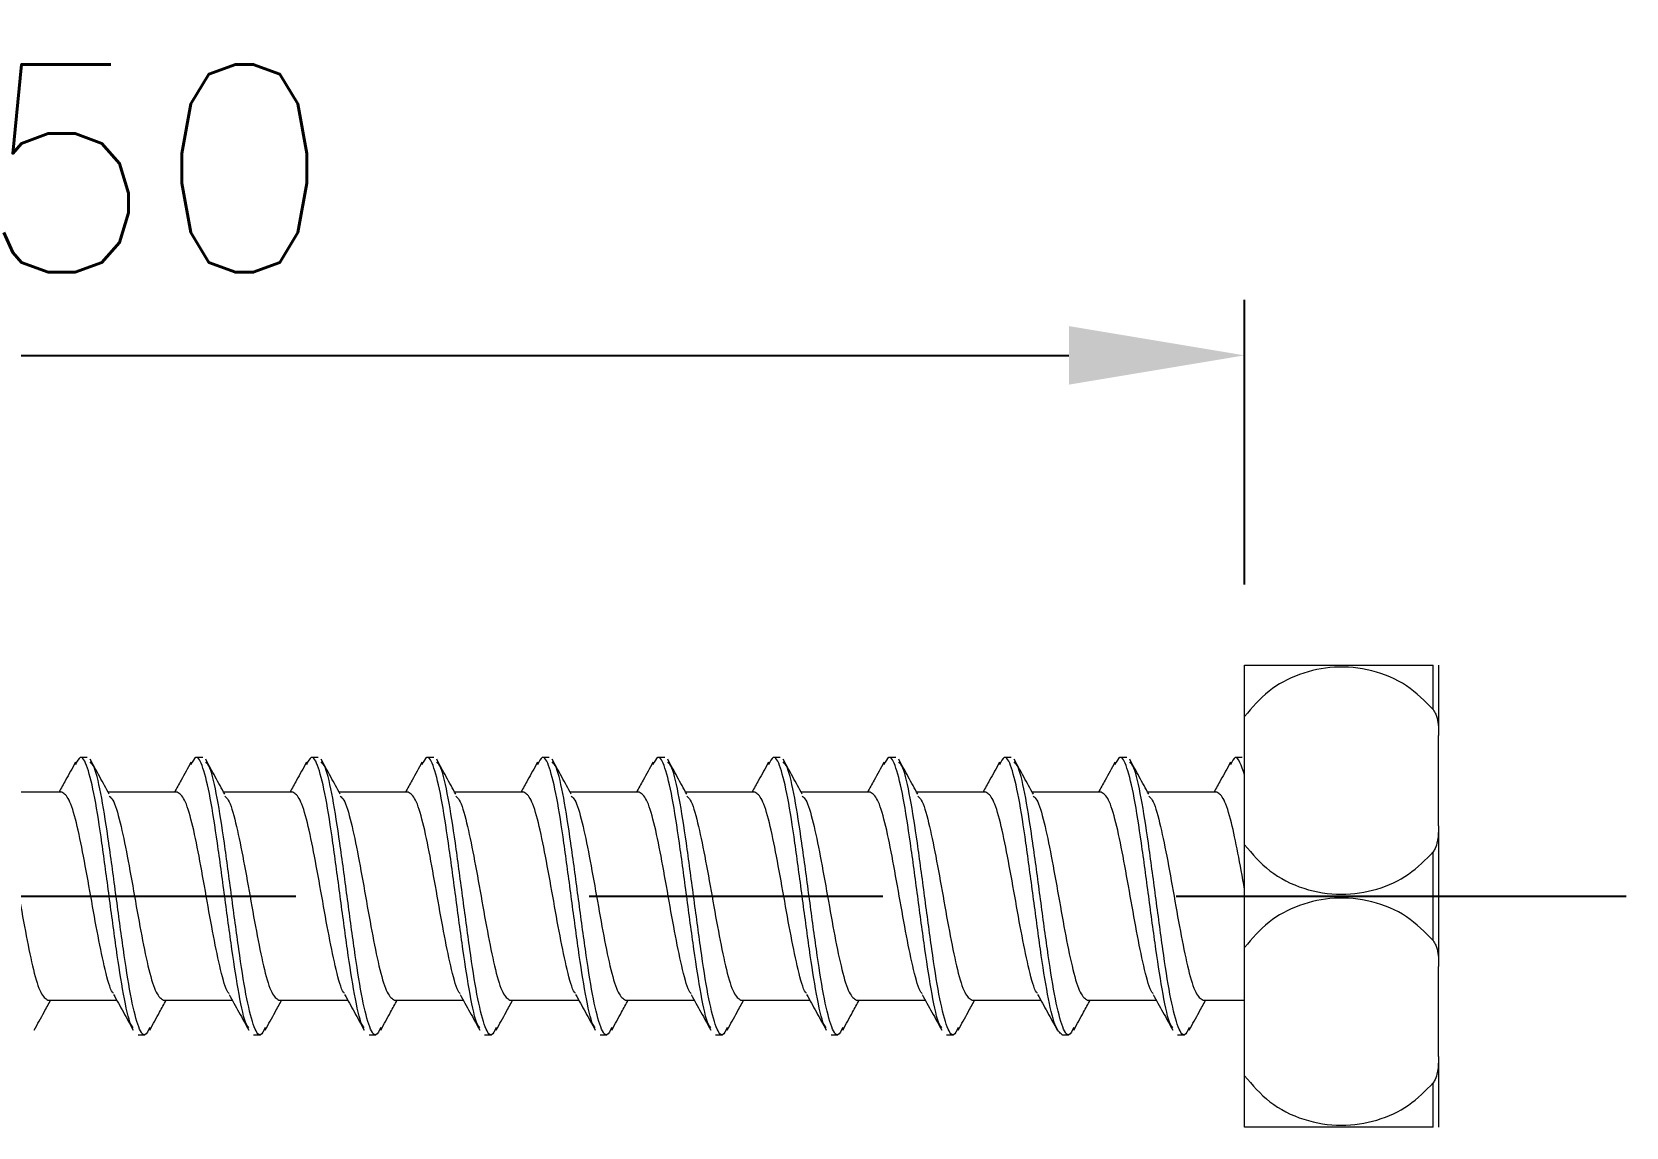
# Model space of a CAD drawing. Header units: millimetres. Extents: x 480 to 1074, y -563 to -143.
# Drawn here: x 937.12 to 971.62, y -354.68 to -330.97 of the extents above; entities that cross this region are included whole.
import ezdxf

# ---------------------------------------------------------------- set-up
doc = ezdxf.new("R2010")
doc.units = ezdxf.units.MM
doc.linetypes.add('CENTER', pattern=[50.8, 31.75, -6.35, 6.35, -6.35])
doc.styles.add('ROMANS', font='romans.shx', dxfattribs={"bigfont": 'whgtxt.shx'})
doc.dimstyles.new('A-1', dxfattribs={"dimscale": 0, "dimtxt": 4.5, "dimasz": 3.8, "dimexe": 1.2, "dimexo": 1.5, "dimgap": 1.8, "dimtad": 1, "dimdec": 4, "dimdsep": 46, "dimtxsty": 'ROMANS', "dimcen": 0, "dimclrd": 3, "dimclre": 3, "dimclrt": 2, "dimadec": 4, "dimazin": 2, "dimtfac": 1, "dimtdec": 4, "dimtmove": 0, "dimatfit": 0, "dimfxl": 0, "dimarcsym": 0})

# ---------------------------------------------------------------- blocks, each defined once
blk = doc.blocks.new('*D83')
at = {"color": 3, "lineweight": -2}
for p, q in [((913.563, -348.18), (913.563, -336.773)), ((963.363, -342.93), (963.363, -336.773)), ((917.363, -337.973), (959.563, -337.973))]:
    blk.add_line(p, q, dxfattribs=at)
at = {"color": 3}
for points in [[(917.363, -337.339), (917.363, -338.606), (913.563, -337.973)], [(959.563, -337.339), (959.563, -338.606), (963.363, -337.973)]]:
    blk.add_solid(points, dxfattribs=at)
at = {"layer": 'Defpoints', "color": 0}
for p in [(963.363, -337.973), (963.363, -344.43), (913.563, -349.68)]:
    blk.add_point(p, dxfattribs=at)
at = {"color": 2, "insert": (939.785, -333.923), "char_height": 4.5, "attachment_point": 5, "style": 'ROMANS'}
blk.add_mtext('50', dxfattribs=at)

msp = doc.modelspace()

# ---------------------------------------------------------------- linework, layer by layer
at = {"color": 7, "linetype": 'Continuous', "lineweight": 15}
for p, q in [((963.36303, -345.79367), (963.36303, -344.67998)), ((967.44823, -345.64208), (967.44823, -344.67998)), ((967.56303, -344.67998), (967.56303, -346.20552)), ((963.36303, -348.5663), (963.36303, -345.79367)), ((967.56303, -348.15444), (967.56303, -346.20552)), ((938.31303, -346.67998), (938.16303, -346.67998)), ((940.81303, -346.67998), (940.66303, -346.67998)), ((943.31303, -346.67998), (943.16303, -346.67998)), ((945.81303, -346.67998), (945.66303, -346.67998)), ((948.31303, -346.67998), (948.16303, -346.67998)), ((950.81303, -346.67998), (950.66303, -346.67998)), ((953.31303, -346.67998), (953.16303, -346.67998)), ((955.81303, -346.67998), (955.66303, -346.67998)), ((958.31303, -346.67998), (958.16303, -346.67998)), ((960.81303, -346.67998), (960.66303, -346.67998)), ((963.31303, -346.67998), (963.16303, -346.67998)), ((937.76459, -347.42998), (936.26703, -347.42998)), ((940.26459, -347.42998), (938.76703, -347.42998)), ((942.76459, -347.42998), (941.26703, -347.42998)), ((945.26459, -347.42998), (943.76703, -347.42998)), ((947.76459, -347.42998), (946.26703, -347.42998)), ((950.26459, -347.42998), (948.76703, -347.42998)), ((952.76459, -347.42998), (951.26703, -347.42998)), ((955.26459, -347.42998), (953.76703, -347.42998)), ((957.76459, -347.42998), (956.26703, -347.42998)), ((960.26459, -347.42998), (958.76703, -347.42998)), ((962.76459, -347.42998), (961.26703, -347.42998)), ((967.56303, -348.15444), (967.56303, -351.20552)), ((963.36303, -350.79367), (963.36303, -348.5663)), ((967.44823, -350.64208), (967.44823, -348.71789)), ((963.36303, -353.5663), (963.36303, -350.79367)), ((967.56303, -353.15444), (967.56303, -351.20552)), ((937.46147, -351.92998), (938.95097, -351.92998)), ((939.96147, -351.92998), (941.45097, -351.92998)), ((942.46147, -351.92998), (943.95097, -351.92998)), ((944.96147, -351.92998), (946.45097, -351.92998)), ((947.46147, -351.92998), (948.95097, -351.92998)), ((949.96147, -351.92998), (951.45097, -351.92998)), ((952.46147, -351.92998), (953.95097, -351.92998)), ((954.96147, -351.92998), (956.45097, -351.92998)), ((957.46147, -351.92998), (958.95097, -351.92998)), ((959.96147, -351.92998), (961.45097, -351.92998)), ((962.46147, -351.92998), (963.36303, -351.92998)), ((939.41303, -352.67998), (939.56303, -352.67998)), ((941.91303, -352.67998), (942.06303, -352.67998)), ((944.41303, -352.67998), (944.56303, -352.67998)), ((946.91303, -352.67998), (947.06303, -352.67998)), ((949.41303, -352.67998), (949.56303, -352.67998)), ((951.91303, -352.67998), (952.06303, -352.67998)), ((954.41303, -352.67998), (954.56303, -352.67998)), ((956.91303, -352.67998), (957.06303, -352.67998)), ((959.41303, -352.67998), (959.56303, -352.67998)), ((961.91303, -352.67998), (962.06303, -352.67998)), ((967.56303, -353.15444), (967.56303, -354.67998)), ((963.36303, -354.67998), (963.36303, -353.5663)), ((967.44823, -354.67998), (967.44823, -353.71789))]:
    msp.add_line(p, q, dxfattribs=at)
at = {"color": 1, "linetype": 'CENTER'}
msp.add_line((911.08058, -349.67998), (971.62196, -349.67998), dxfattribs=at)
at = {"color": 7, "linetype": 'Continuous', "lineweight": 15}
for points, knots in [([(963.36303, -344.67998), (963.43846, -344.67998), (963.69341, -344.67998), (964.28778, -344.67998), (965.13471, -344.67998), (965.9597, -344.67998), (966.70174, -344.67998), (967.18064, -344.67998), (967.39458, -344.67998), (967.44823, -344.67998)], [0, 0, 0, 0, 0.08386378, 0.28344795, 0.45989379, 0.62253707, 0.78153606, 0.94520746, 1, 1, 1, 1]), ([(967.44823, -345.64208), (967.26634, -345.45717), (966.90202, -345.08679), (966.13593, -344.76505), (965.31771, -344.68366), (964.53726, -344.84937), (963.8439, -345.21966), (963.52627, -345.59881), (963.36303, -345.79367)], [0, 0, 0, 0, 0.17134912, 0.34321362, 0.509931, 0.66940805, 0.83010409, 1, 1, 1, 1]), ([(967.44823, -345.64208), (967.46778, -345.67524), (967.55122, -345.81678), (967.55997, -346.01642), (967.56248, -346.17136), (967.56303, -346.20552)], [0, 0, 0, 0, 0.19260465, 0.82200808, 1, 1, 1, 1]), ([(938.0587, -346.78149), (937.98777, -346.91111), (937.86903, -347.1281), (937.74921, -347.34333), (937.70097, -347.42998)], [0, 0, 0, 0, 0.59736754, 1, 1, 1, 1]), ([(939.3082, -352.52642), (939.29144, -352.50691), (939.22271, -352.42685), (939.09866, -351.8373), (938.94545, -350.86279), (938.78802, -349.67836), (938.63064, -348.50365), (938.4773, -347.50004), (938.31777, -346.84683), (938.17997, -346.59322), (938.09318, -346.7645), (938.0582, -346.83354)], [0, 0, 0, 0, 0.0404957, 0.16608941, 0.29057316, 0.41577206, 0.54097096, 0.66545471, 0.79104841, 0.91577206, 1, 1, 1, 1]), ([(938.79135, -347.47429), (938.72227, -347.34855), (938.58396, -347.09679), (938.44606, -346.8442), (938.37703, -346.71777)], [0, 0, 0, 0, 0.49945579, 1, 1, 1, 1]), ([(939.6679, -352.52637), (939.63291, -352.59544), (939.54611, -352.76675), (939.40829, -352.51315), (939.24876, -351.85989), (939.09542, -350.85645), (938.93803, -349.6811), (938.78063, -348.49905), (938.62734, -347.51568), (938.48962, -346.88868), (938.40751, -346.80494), (938.37731, -346.77414)], [0, 0, 0, 0, 0.08159831, 0.20238255, 0.32400938, 0.44456131, 0.5658058, 0.68705029, 0.80760222, 0.92922904, 1, 1, 1, 1]), ([(940.5587, -346.78149), (940.48777, -346.91111), (940.36903, -347.1281), (940.24921, -347.34333), (940.20097, -347.42998)], [0, 0, 0, 0, 0.597367544, 1, 1, 1, 1]), ([(941.8082, -352.52642), (941.79144, -352.50691), (941.72271, -352.42685), (941.59866, -351.8373), (941.44545, -350.86279), (941.28802, -349.67836), (941.13064, -348.50365), (940.9773, -347.50004), (940.81777, -346.84683), (940.67997, -346.59322), (940.59318, -346.7645), (940.5582, -346.83354)], [0, 0, 0, 0, 0.0404957, 0.16608941, 0.29057316, 0.41577206, 0.54097096, 0.66545471, 0.79104841, 0.91577206, 1, 1, 1, 1]), ([(941.29135, -347.47429), (941.22227, -347.34855), (941.08396, -347.09679), (940.94606, -346.8442), (940.87703, -346.71777)], [0, 0, 0, 0, 0.49945579, 1, 1, 1, 1]), ([(942.1679, -352.52637), (942.13291, -352.59544), (942.04611, -352.76675), (941.90829, -352.51315), (941.74876, -351.85989), (941.59542, -350.85645), (941.43803, -349.6811), (941.28063, -348.49905), (941.12734, -347.51568), (940.98962, -346.88868), (940.90751, -346.80494), (940.87731, -346.77414)], [0, 0, 0, 0, 0.08159831, 0.20238255, 0.32400938, 0.44456131, 0.5658058, 0.68705029, 0.80760222, 0.92922904, 1, 1, 1, 1]), ([(943.0587, -346.78149), (942.98777, -346.91111), (942.86903, -347.1281), (942.74921, -347.34333), (942.70097, -347.42998)], [0, 0, 0, 0, 0.59736754, 1, 1, 1, 1]), ([(944.3082, -352.52642), (944.29144, -352.50691), (944.22271, -352.42685), (944.09866, -351.8373), (943.94545, -350.86279), (943.78802, -349.67836), (943.63064, -348.50365), (943.4773, -347.50004), (943.31777, -346.84683), (943.17997, -346.59322), (943.09318, -346.7645), (943.0582, -346.83354)], [0, 0, 0, 0, 0.0404957, 0.16608941, 0.29057316, 0.41577206, 0.54097096, 0.66545471, 0.79104841, 0.91577206, 1, 1, 1, 1]), ([(943.79135, -347.47429), (943.72227, -347.34855), (943.58396, -347.09679), (943.44606, -346.8442), (943.37703, -346.71777)], [0, 0, 0, 0, 0.49945579, 1, 1, 1, 1]), ([(944.6679, -352.52637), (944.63291, -352.59544), (944.54611, -352.76675), (944.40829, -352.51315), (944.24876, -351.85989), (944.09542, -350.85645), (943.93803, -349.6811), (943.78063, -348.49905), (943.62734, -347.51568), (943.48962, -346.88868), (943.40751, -346.80494), (943.37731, -346.77414)], [0, 0, 0, 0, 0.08159831, 0.20238255, 0.32400938, 0.44456131, 0.5658058, 0.68705029, 0.80760222, 0.92922904, 1, 1, 1, 1]), ([(945.5587, -346.78149), (945.48777, -346.91111), (945.36903, -347.1281), (945.24921, -347.34333), (945.20097, -347.42998)], [0, 0, 0, 0, 0.597367544, 1, 1, 1, 1]), ([(946.8082, -352.52642), (946.79144, -352.50691), (946.72271, -352.42685), (946.59866, -351.8373), (946.44545, -350.86279), (946.28802, -349.67836), (946.13064, -348.50365), (945.9773, -347.50004), (945.81777, -346.84683), (945.67997, -346.59322), (945.59318, -346.7645), (945.5582, -346.83354)], [0, 0, 0, 0, 0.0404957, 0.16608941, 0.29057316, 0.41577206, 0.54097096, 0.66545471, 0.79104841, 0.91577206, 1, 1, 1, 1]), ([(946.29135, -347.47429), (946.22227, -347.34855), (946.08396, -347.09679), (945.94606, -346.8442), (945.87703, -346.71777)], [0, 0, 0, 0, 0.49945579, 1, 1, 1, 1]), ([(947.1679, -352.52637), (947.13291, -352.59544), (947.04611, -352.76675), (946.90829, -352.51315), (946.74876, -351.85989), (946.59542, -350.85645), (946.43803, -349.6811), (946.28063, -348.49905), (946.12734, -347.51568), (945.98962, -346.88868), (945.90751, -346.80494), (945.87731, -346.77414)], [0, 0, 0, 0, 0.08159831, 0.20238255, 0.32400938, 0.44456131, 0.5658058, 0.68705029, 0.80760222, 0.92922904, 1, 1, 1, 1]), ([(948.0587, -346.78149), (947.98777, -346.91111), (947.86903, -347.1281), (947.74921, -347.34333), (947.70097, -347.42998)], [0, 0, 0, 0, 0.59736754, 1, 1, 1, 1]), ([(949.3082, -352.52642), (949.29144, -352.50691), (949.22271, -352.42685), (949.09866, -351.8373), (948.94545, -350.86279), (948.78802, -349.67836), (948.63064, -348.50365), (948.4773, -347.50004), (948.31777, -346.84683), (948.17997, -346.59322), (948.09318, -346.7645), (948.0582, -346.83354)], [0, 0, 0, 0, 0.0404957, 0.16608941, 0.29057316, 0.41577206, 0.54097096, 0.66545471, 0.79104841, 0.91577206, 1, 1, 1, 1]), ([(948.79135, -347.47429), (948.72227, -347.34855), (948.58396, -347.09679), (948.44606, -346.8442), (948.37703, -346.71777)], [0, 0, 0, 0, 0.49945579, 1, 1, 1, 1]), ([(949.6679, -352.52637), (949.63291, -352.59544), (949.54611, -352.76675), (949.40829, -352.51315), (949.24876, -351.85989), (949.09542, -350.85645), (948.93803, -349.6811), (948.78063, -348.49905), (948.62734, -347.51568), (948.48962, -346.88868), (948.40751, -346.80494), (948.37731, -346.77414)], [0, 0, 0, 0, 0.08159831, 0.20238255, 0.32400938, 0.44456131, 0.5658058, 0.68705029, 0.80760222, 0.92922904, 1, 1, 1, 1]), ([(950.5587, -346.78149), (950.48777, -346.91111), (950.36903, -347.1281), (950.24921, -347.34333), (950.20097, -347.42998)], [0, 0, 0, 0, 0.59736754, 1, 1, 1, 1]), ([(951.8082, -352.52642), (951.79144, -352.50691), (951.72271, -352.42685), (951.59866, -351.8373), (951.44545, -350.86279), (951.28802, -349.67836), (951.13064, -348.50365), (950.9773, -347.50004), (950.81777, -346.84683), (950.67997, -346.59322), (950.59318, -346.7645), (950.5582, -346.83354)], [0, 0, 0, 0, 0.0404957, 0.16608941, 0.29057316, 0.41577206, 0.54097096, 0.66545471, 0.79104841, 0.91577206, 1, 1, 1, 1]), ([(951.29135, -347.47429), (951.22227, -347.34855), (951.08396, -347.09679), (950.94606, -346.8442), (950.87703, -346.71777)], [0, 0, 0, 0, 0.49945579, 1, 1, 1, 1]), ([(952.1679, -352.52637), (952.13291, -352.59544), (952.04611, -352.76675), (951.90829, -352.51315), (951.74876, -351.85989), (951.59542, -350.85645), (951.43803, -349.6811), (951.28063, -348.49905), (951.12734, -347.51568), (950.98962, -346.88868), (950.90751, -346.80494), (950.87731, -346.77414)], [0, 0, 0, 0, 0.08159831, 0.20238255, 0.32400938, 0.44456131, 0.5658058, 0.68705029, 0.80760222, 0.92922904, 1, 1, 1, 1]), ([(953.0587, -346.78149), (952.98777, -346.91111), (952.86903, -347.1281), (952.74921, -347.34333), (952.70097, -347.42998)], [0, 0, 0, 0, 0.59736754, 1, 1, 1, 1]), ([(954.3082, -352.52642), (954.29144, -352.50691), (954.22271, -352.42685), (954.09866, -351.8373), (953.94545, -350.86279), (953.78802, -349.67836), (953.63064, -348.50365), (953.4773, -347.50004), (953.31777, -346.84683), (953.17997, -346.59322), (953.09318, -346.7645), (953.0582, -346.83354)], [0, 0, 0, 0, 0.040495705, 0.166089406, 0.290573162, 0.415772059, 0.540970955, 0.665454711, 0.791048413, 0.915772059, 1, 1, 1, 1]), ([(953.79135, -347.47429), (953.72227, -347.34855), (953.58396, -347.09679), (953.44606, -346.8442), (953.37703, -346.71777)], [0, 0, 0, 0, 0.49945579, 1, 1, 1, 1]), ([(954.6679, -352.52637), (954.63291, -352.59544), (954.54611, -352.76675), (954.40829, -352.51315), (954.24876, -351.85989), (954.09542, -350.85645), (953.93803, -349.6811), (953.78063, -348.49905), (953.62734, -347.51568), (953.48962, -346.88868), (953.40751, -346.80494), (953.37731, -346.77414)], [0, 0, 0, 0, 0.08159831, 0.20238255, 0.32400938, 0.44456131, 0.5658058, 0.68705029, 0.80760222, 0.92922904, 1, 1, 1, 1]), ([(955.5587, -346.78149), (955.48777, -346.91111), (955.36903, -347.1281), (955.24921, -347.34333), (955.20097, -347.42998)], [0, 0, 0, 0, 0.59736754, 1, 1, 1, 1]), ([(956.8082, -352.52642), (956.79144, -352.50691), (956.72271, -352.42685), (956.59866, -351.8373), (956.44545, -350.86279), (956.28802, -349.67836), (956.13064, -348.50365), (955.9773, -347.50004), (955.81777, -346.84683), (955.67997, -346.59322), (955.59318, -346.7645), (955.5582, -346.83354)], [0, 0, 0, 0, 0.040495705, 0.166089406, 0.290573162, 0.415772059, 0.540970955, 0.665454711, 0.791048413, 0.915772059, 1, 1, 1, 1]), ([(956.29135, -347.47429), (956.22227, -347.34855), (956.08396, -347.09679), (955.94606, -346.8442), (955.87703, -346.71777)], [0, 0, 0, 0, 0.49945579, 1, 1, 1, 1]), ([(957.1679, -352.52637), (957.13291, -352.59544), (957.04611, -352.76675), (956.90829, -352.51315), (956.74876, -351.85989), (956.59542, -350.85645), (956.43803, -349.6811), (956.28063, -348.49905), (956.12734, -347.51568), (955.98962, -346.88868), (955.90751, -346.80494), (955.87731, -346.77414)], [0, 0, 0, 0, 0.08159831, 0.20238255, 0.32400938, 0.44456131, 0.5658058, 0.68705029, 0.80760222, 0.92922904, 1, 1, 1, 1]), ([(958.0587, -346.78149), (957.98777, -346.91111), (957.86903, -347.1281), (957.74921, -347.34333), (957.70097, -347.42998)], [0, 0, 0, 0, 0.59736754, 1, 1, 1, 1]), ([(959.41303, -352.67998), (959.36155, -352.63506), (959.25822, -352.54489), (959.09878, -351.85137), (958.94541, -350.85901), (958.78803, -349.67937), (958.63064, -348.50338), (958.4773, -347.50011), (958.31777, -346.84681), (958.17997, -346.59322), (958.09318, -346.7645), (958.0582, -346.83354)], [0, 0, 0, 0, 0.11503452, 0.23087152, 0.34568479, 0.46115764, 0.5766305, 0.69144377, 0.80728076, 0.92231528, 1, 1, 1, 1]), ([(958.79135, -347.47429), (958.72227, -347.34855), (958.58396, -347.09679), (958.44606, -346.8442), (958.37703, -346.71777)], [0, 0, 0, 0, 0.49945579, 1, 1, 1, 1]), ([(959.6679, -352.52637), (959.63291, -352.59544), (959.54611, -352.76675), (959.40829, -352.51315), (959.24876, -351.85989), (959.09542, -350.85645), (958.93803, -349.6811), (958.78063, -348.49905), (958.62734, -347.51568), (958.48962, -346.88868), (958.40751, -346.80494), (958.37731, -346.77414)], [0, 0, 0, 0, 0.08159831, 0.20238255, 0.32400938, 0.44456131, 0.5658058, 0.68705029, 0.80760222, 0.92922904, 1, 1, 1, 1]), ([(960.5587, -346.78149), (960.48777, -346.91111), (960.36903, -347.1281), (960.24921, -347.34333), (960.20097, -347.42998)], [0, 0, 0, 0, 0.59736754, 1, 1, 1, 1]), ([(961.8082, -352.52642), (961.79144, -352.50691), (961.72271, -352.42685), (961.59866, -351.8373), (961.44545, -350.86279), (961.28802, -349.67836), (961.13064, -348.50365), (960.9773, -347.50004), (960.81777, -346.84683), (960.67997, -346.59322), (960.59318, -346.7645), (960.5582, -346.83354)], [0, 0, 0, 0, 0.0404957, 0.16608941, 0.29057316, 0.41577206, 0.54097096, 0.66545471, 0.79104841, 0.91577206, 1, 1, 1, 1]), ([(961.29135, -347.47429), (961.22227, -347.34855), (961.08396, -347.09679), (960.94606, -346.8442), (960.87703, -346.71777)], [0, 0, 0, 0, 0.49945579, 1, 1, 1, 1]), ([(962.1679, -352.52637), (962.13291, -352.59544), (962.04611, -352.76675), (961.90829, -352.51315), (961.74876, -351.85989), (961.59542, -350.85645), (961.43803, -349.6811), (961.28063, -348.49905), (961.12734, -347.51568), (960.98962, -346.88868), (960.90751, -346.80494), (960.87731, -346.77414)], [0, 0, 0, 0, 0.08159831, 0.20238255, 0.32400938, 0.44456131, 0.5658058, 0.68705029, 0.80760222, 0.92922904, 1, 1, 1, 1]), ([(963.0587, -346.78149), (962.98777, -346.91111), (962.86903, -347.1281), (962.74921, -347.34333), (962.70097, -347.42998)], [0, 0, 0, 0, 0.59736754, 1, 1, 1, 1]), ([(963.36303, -347.05358), (963.29625, -346.85645), (963.1943, -346.55546), (963.09311, -346.76221), (963.0582, -346.83354)], [0, 0, 0, 0, 0.65496275, 1, 1, 1, 1]), ([(938.88452, -351.78708), (938.87614, -351.77897), (938.81573, -351.72044), (938.7002, -351.29352), (938.547, -350.56812), (938.38958, -349.67889), (938.23223, -348.7962), (938.07882, -348.05123), (937.91942, -347.53138), (937.81608, -347.4637), (937.76459, -347.42998)], [0, 0, 0, 0, 0.02257211, 0.16283974, 0.30183551, 0.44165072, 0.58146594, 0.7204617, 0.86072934, 1, 1, 1, 1]), ([(941.38452, -351.78708), (941.37614, -351.77897), (941.31573, -351.72044), (941.2002, -351.29352), (941.047, -350.56812), (940.88958, -349.67889), (940.73223, -348.7962), (940.57882, -348.05123), (940.41942, -347.53138), (940.31608, -347.4637), (940.26459, -347.42998)], [0, 0, 0, 0, 0.02257211, 0.16283974, 0.30183551, 0.44165072, 0.58146594, 0.7204617, 0.86072934, 1, 1, 1, 1]), ([(943.88452, -351.78708), (943.87614, -351.77897), (943.81573, -351.72044), (943.7002, -351.29352), (943.547, -350.56812), (943.38958, -349.67889), (943.23223, -348.7962), (943.07882, -348.05123), (942.91942, -347.53138), (942.81608, -347.4637), (942.76459, -347.42998)], [0, 0, 0, 0, 0.02257211, 0.16283974, 0.30183551, 0.44165072, 0.58146594, 0.7204617, 0.86072934, 1, 1, 1, 1]), ([(946.38452, -351.78708), (946.37614, -351.77897), (946.31573, -351.72044), (946.2002, -351.29352), (946.047, -350.56812), (945.88958, -349.67889), (945.73223, -348.7962), (945.57882, -348.05123), (945.41942, -347.53138), (945.31608, -347.4637), (945.26459, -347.42998)], [0, 0, 0, 0, 0.02257211, 0.16283974, 0.30183551, 0.44165072, 0.58146594, 0.7204617, 0.86072934, 1, 1, 1, 1]), ([(948.88452, -351.78708), (948.87614, -351.77897), (948.81573, -351.72044), (948.7002, -351.29352), (948.547, -350.56812), (948.38958, -349.67889), (948.23223, -348.7962), (948.07882, -348.05123), (947.91942, -347.53138), (947.81608, -347.4637), (947.76459, -347.42998)], [0, 0, 0, 0, 0.022572109, 0.162839743, 0.301835507, 0.441650724, 0.58146594, 0.720461704, 0.860729339, 1, 1, 1, 1]), ([(951.38452, -351.78708), (951.37614, -351.77897), (951.31573, -351.72044), (951.2002, -351.29352), (951.047, -350.56812), (950.88958, -349.67889), (950.73223, -348.7962), (950.57882, -348.05123), (950.41942, -347.53138), (950.31608, -347.4637), (950.26459, -347.42998)], [0, 0, 0, 0, 0.02257211, 0.16283974, 0.30183551, 0.44165072, 0.58146594, 0.7204617, 0.86072934, 1, 1, 1, 1]), ([(953.88452, -351.78708), (953.87614, -351.77897), (953.81573, -351.72044), (953.7002, -351.29352), (953.547, -350.56812), (953.38958, -349.67889), (953.23223, -348.7962), (953.07882, -348.05123), (952.91942, -347.53138), (952.81608, -347.4637), (952.76459, -347.42998)], [0, 0, 0, 0, 0.02257211, 0.16283974, 0.30183551, 0.44165072, 0.58146594, 0.7204617, 0.86072934, 1, 1, 1, 1]), ([(956.38452, -351.78708), (956.37614, -351.77897), (956.31573, -351.72044), (956.2002, -351.29352), (956.047, -350.56812), (955.88958, -349.67889), (955.73223, -348.7962), (955.57882, -348.05123), (955.41942, -347.53138), (955.31608, -347.4637), (955.26459, -347.42998)], [0, 0, 0, 0, 0.02257211, 0.16283974, 0.30183551, 0.44165072, 0.58146594, 0.7204617, 0.86072934, 1, 1, 1, 1]), ([(958.88452, -351.78708), (958.87614, -351.77897), (958.81573, -351.72044), (958.7002, -351.29352), (958.547, -350.56812), (958.38958, -349.67889), (958.23223, -348.7962), (958.07882, -348.05123), (957.91942, -347.53138), (957.81608, -347.4637), (957.76459, -347.42998)], [0, 0, 0, 0, 0.022572109, 0.162839743, 0.301835507, 0.441650724, 0.58146594, 0.720461704, 0.860729339, 1, 1, 1, 1]), ([(961.38452, -351.78708), (961.37614, -351.77897), (961.31573, -351.72044), (961.2002, -351.29352), (961.047, -350.56812), (960.88958, -349.67889), (960.73223, -348.7962), (960.57882, -348.05123), (960.41942, -347.53138), (960.31608, -347.4637), (960.26459, -347.42998)], [0, 0, 0, 0, 0.02257211, 0.16283974, 0.30183551, 0.44165072, 0.58146594, 0.7204617, 0.86072934, 1, 1, 1, 1]), ([(963.36303, -349.52634), (963.31458, -349.25884), (963.21815, -348.72651), (963.07442, -348.0368), (962.91936, -347.53118), (962.81606, -347.46364), (962.76459, -347.42998)], [0, 0, 0, 0, 0.23961504, 0.47685186, 0.73935883, 1, 1, 1, 1]), ([(936.28859, -347.51471), (936.31454, -347.53534), (936.39242, -347.59726), (936.52577, -348.05806), (936.67908, -348.7941), (936.83647, -349.68047), (936.99383, -350.56392), (937.14724, -351.30869), (937.30664, -351.8286), (937.40998, -351.89627), (937.46147, -351.92998)], [0, 0, 0, 0, 0.06690223, 0.20080819, 0.33349996, 0.46697402, 0.60044807, 0.73313984, 0.8670458, 1, 1, 1, 1]), ([(938.78859, -347.51471), (938.81454, -347.53534), (938.89242, -347.59726), (939.02577, -348.05806), (939.17908, -348.7941), (939.33647, -349.68047), (939.49383, -350.56392), (939.64724, -351.30869), (939.80664, -351.8286), (939.90998, -351.89627), (939.96147, -351.92998)], [0, 0, 0, 0, 0.06690223, 0.200808187, 0.333499958, 0.466974015, 0.600448073, 0.733139843, 0.8670458, 1, 1, 1, 1]), ([(941.28859, -347.51471), (941.31454, -347.53534), (941.39242, -347.59726), (941.52577, -348.05806), (941.67908, -348.7941), (941.83647, -349.68047), (941.99383, -350.56392), (942.14724, -351.30869), (942.30664, -351.8286), (942.40998, -351.89627), (942.46147, -351.92998)], [0, 0, 0, 0, 0.06690223, 0.20080819, 0.33349996, 0.46697402, 0.60044807, 0.73313984, 0.8670458, 1, 1, 1, 1]), ([(943.78859, -347.51471), (943.81454, -347.53534), (943.89242, -347.59726), (944.02577, -348.05806), (944.17908, -348.7941), (944.33647, -349.68047), (944.49383, -350.56392), (944.64724, -351.30869), (944.80664, -351.8286), (944.90998, -351.89627), (944.96147, -351.92998)], [0, 0, 0, 0, 0.06690223, 0.200808187, 0.333499958, 0.466974015, 0.600448073, 0.733139843, 0.8670458, 1, 1, 1, 1]), ([(946.28859, -347.51471), (946.31454, -347.53534), (946.39242, -347.59726), (946.52577, -348.05806), (946.67908, -348.7941), (946.83647, -349.68047), (946.99383, -350.56392), (947.14724, -351.30869), (947.30664, -351.8286), (947.40998, -351.89627), (947.46147, -351.92998)], [0, 0, 0, 0, 0.06690223, 0.20080819, 0.33349996, 0.46697402, 0.60044807, 0.73313984, 0.8670458, 1, 1, 1, 1]), ([(948.78859, -347.51471), (948.81454, -347.53534), (948.89242, -347.59726), (949.02577, -348.05806), (949.17908, -348.7941), (949.33647, -349.68047), (949.49383, -350.56392), (949.64724, -351.30869), (949.80664, -351.8286), (949.90998, -351.89627), (949.96147, -351.92998)], [0, 0, 0, 0, 0.06690223, 0.20080819, 0.33349996, 0.46697402, 0.60044807, 0.73313984, 0.8670458, 1, 1, 1, 1]), ([(951.28859, -347.51471), (951.31454, -347.53534), (951.39242, -347.59726), (951.52577, -348.05806), (951.67908, -348.7941), (951.83647, -349.68047), (951.99383, -350.56392), (952.14724, -351.30869), (952.30664, -351.8286), (952.40998, -351.89627), (952.46147, -351.92998)], [0, 0, 0, 0, 0.06690223, 0.20080819, 0.33349996, 0.46697402, 0.60044807, 0.73313984, 0.8670458, 1, 1, 1, 1]), ([(953.78859, -347.51471), (953.81454, -347.53534), (953.89242, -347.59726), (954.02577, -348.05806), (954.17908, -348.7941), (954.33647, -349.68047), (954.49383, -350.56392), (954.64724, -351.30869), (954.80664, -351.8286), (954.90998, -351.89627), (954.96147, -351.92998)], [0, 0, 0, 0, 0.06690223, 0.200808187, 0.333499958, 0.466974015, 0.600448073, 0.733139843, 0.8670458, 1, 1, 1, 1]), ([(956.28859, -347.51471), (956.31454, -347.53534), (956.39242, -347.59726), (956.52577, -348.05806), (956.67908, -348.7941), (956.83647, -349.68047), (956.99383, -350.56392), (957.14724, -351.30869), (957.30664, -351.8286), (957.40998, -351.89627), (957.46147, -351.92998)], [0, 0, 0, 0, 0.06690223, 0.200808187, 0.333499958, 0.466974015, 0.600448073, 0.733139843, 0.8670458, 1, 1, 1, 1]), ([(958.78859, -347.51471), (958.81454, -347.53534), (958.89242, -347.59726), (959.02577, -348.05806), (959.17908, -348.7941), (959.33647, -349.68047), (959.49383, -350.56392), (959.64724, -351.30869), (959.80664, -351.8286), (959.90998, -351.89627), (959.96147, -351.92998)], [0, 0, 0, 0, 0.06690223, 0.20080819, 0.33349996, 0.46697402, 0.60044807, 0.73313984, 0.8670458, 1, 1, 1, 1]), ([(961.28859, -347.51471), (961.31454, -347.53534), (961.39242, -347.59726), (961.52577, -348.05806), (961.67908, -348.7941), (961.83647, -349.68047), (961.99383, -350.56392), (962.14724, -351.30869), (962.30664, -351.8286), (962.40998, -351.89627), (962.46147, -351.92998)], [0, 0, 0, 0, 0.06690223, 0.20080819, 0.33349996, 0.46697402, 0.60044807, 0.73313984, 0.8670458, 1, 1, 1, 1]), ([(967.56303, -348.15444), (967.56268, -348.18912), (967.5614, -348.31645), (967.54272, -348.496), (967.4961, -348.65212), (967.45574, -348.70757), (967.44823, -348.71789)], [0, 0, 0, 0, 0.17984634, 0.66044469, 0.93683397, 1, 1, 1, 1]), ([(963.36303, -348.5663), (963.53217, -348.76695), (963.871, -349.16892), (964.62252, -349.54722), (965.44443, -349.68107), (966.24051, -349.56061), (966.9444, -349.23654), (967.28042, -348.89063), (967.44823, -348.71789)], [0, 0, 0, 0, 0.175256321, 0.351087417, 0.520493386, 0.680737166, 0.840558118, 1, 1, 1, 1]), ([(967.44823, -350.64208), (967.26634, -350.45717), (966.90202, -350.08679), (966.13593, -349.76505), (965.31771, -349.68366), (964.53726, -349.84937), (963.8439, -350.21966), (963.52627, -350.59881), (963.36303, -350.79367)], [0, 0, 0, 0, 0.17134912, 0.34321362, 0.509931, 0.66940805, 0.83010409, 1, 1, 1, 1]), ([(967.44823, -350.64208), (967.46778, -350.67524), (967.55122, -350.81678), (967.55997, -351.01642), (967.56248, -351.17136), (967.56303, -351.20552)], [0, 0, 0, 0, 0.19260465, 0.82200808, 1, 1, 1, 1]), ([(937.16739, -352.57841), (937.23835, -352.44873), (937.35707, -352.23177), (937.47688, -352.01656), (937.52508, -351.92998)], [0, 0, 0, 0, 0.59770532, 1, 1, 1, 1]), ([(938.88251, -351.80674), (938.95362, -351.9344), (939.09633, -352.19059), (939.23775, -352.44889), (939.3087, -352.57848)], [0, 0, 0, 0, 0.498291514, 1, 1, 1, 1]), ([(939.66739, -352.57841), (939.73835, -352.44873), (939.85707, -352.23177), (939.97688, -352.01656), (940.02508, -351.92998)], [0, 0, 0, 0, 0.59770532, 1, 1, 1, 1]), ([(941.38251, -351.80674), (941.45362, -351.9344), (941.59633, -352.19059), (941.73775, -352.44889), (941.8087, -352.57848)], [0, 0, 0, 0, 0.49829151, 1, 1, 1, 1]), ([(942.16739, -352.57841), (942.23835, -352.44873), (942.35707, -352.23177), (942.47688, -352.01656), (942.52508, -351.92998)], [0, 0, 0, 0, 0.59770532, 1, 1, 1, 1]), ([(943.88251, -351.80674), (943.95362, -351.9344), (944.09633, -352.19059), (944.23775, -352.44889), (944.3087, -352.57848)], [0, 0, 0, 0, 0.49829151, 1, 1, 1, 1]), ([(944.66739, -352.57841), (944.73835, -352.44873), (944.85707, -352.23177), (944.97688, -352.01656), (945.02508, -351.92998)], [0, 0, 0, 0, 0.597705316, 1, 1, 1, 1]), ([(946.38251, -351.80674), (946.45362, -351.9344), (946.59633, -352.19059), (946.73775, -352.44889), (946.8087, -352.57848)], [0, 0, 0, 0, 0.49829151, 1, 1, 1, 1]), ([(947.16739, -352.57841), (947.23835, -352.44873), (947.35707, -352.23177), (947.47688, -352.01656), (947.52508, -351.92998)], [0, 0, 0, 0, 0.59770532, 1, 1, 1, 1]), ([(948.88251, -351.80674), (948.95362, -351.9344), (949.09633, -352.19059), (949.23775, -352.44889), (949.3087, -352.57848)], [0, 0, 0, 0, 0.49829151, 1, 1, 1, 1]), ([(949.66739, -352.57841), (949.73835, -352.44873), (949.85707, -352.23177), (949.97688, -352.01656), (950.02508, -351.92998)], [0, 0, 0, 0, 0.59770532, 1, 1, 1, 1]), ([(951.38251, -351.80674), (951.45362, -351.9344), (951.59633, -352.19059), (951.73775, -352.44889), (951.8087, -352.57848)], [0, 0, 0, 0, 0.49829151, 1, 1, 1, 1]), ([(952.16739, -352.57841), (952.23835, -352.44873), (952.35707, -352.23177), (952.47688, -352.01656), (952.52508, -351.92998)], [0, 0, 0, 0, 0.597705316, 1, 1, 1, 1]), ([(953.88251, -351.80674), (953.95362, -351.9344), (954.09633, -352.19059), (954.23775, -352.44889), (954.3087, -352.57848)], [0, 0, 0, 0, 0.49829151, 1, 1, 1, 1]), ([(954.66739, -352.57841), (954.73835, -352.44873), (954.85707, -352.23177), (954.97688, -352.01656), (955.02508, -351.92998)], [0, 0, 0, 0, 0.59770532, 1, 1, 1, 1]), ([(956.38251, -351.80674), (956.45362, -351.9344), (956.59633, -352.19059), (956.73775, -352.44889), (956.8087, -352.57848)], [0, 0, 0, 0, 0.49829151, 1, 1, 1, 1]), ([(957.16739, -352.57841), (957.23835, -352.44873), (957.35707, -352.23177), (957.47688, -352.01656), (957.52508, -351.92998)], [0, 0, 0, 0, 0.59770532, 1, 1, 1, 1]), ([(958.88251, -351.80674), (958.95362, -351.9344), (959.09633, -352.19059), (959.23775, -352.44889), (959.3087, -352.57848)], [0, 0, 0, 0, 0.49829151, 1, 1, 1, 1]), ([(959.66739, -352.57841), (959.73835, -352.44873), (959.85707, -352.23177), (959.97688, -352.01656), (960.02508, -351.92998)], [0, 0, 0, 0, 0.59770532, 1, 1, 1, 1]), ([(961.38251, -351.80674), (961.45362, -351.9344), (961.59633, -352.19059), (961.73775, -352.44889), (961.8087, -352.57848)], [0, 0, 0, 0, 0.498291514, 1, 1, 1, 1]), ([(962.16739, -352.57841), (962.23835, -352.44873), (962.35707, -352.23177), (962.47688, -352.01656), (962.52508, -351.92998)], [0, 0, 0, 0, 0.59770532, 1, 1, 1, 1]), ([(967.56303, -353.15444), (967.56268, -353.18912), (967.5614, -353.31645), (967.54272, -353.496), (967.4961, -353.65212), (967.45574, -353.70757), (967.44823, -353.71789)], [0, 0, 0, 0, 0.17984634, 0.66044469, 0.93683397, 1, 1, 1, 1]), ([(963.36303, -353.5663), (963.53217, -353.76695), (963.871, -354.16892), (964.62252, -354.54722), (965.44443, -354.68107), (966.24051, -354.56061), (966.9444, -354.23654), (967.28042, -353.89063), (967.44823, -353.71789)], [0, 0, 0, 0, 0.17525632, 0.35108742, 0.52049339, 0.68073717, 0.84055812, 1, 1, 1, 1]), ([(967.44823, -354.67998), (967.24682, -354.67998), (966.84969, -354.67998), (966.025, -354.67998), (965.18911, -354.67998), (964.42108, -354.67998), (963.78632, -354.67998), (963.49857, -354.67998), (963.36303, -354.67998)], [0, 0, 0, 0, 0.18759043, 0.36988884, 0.53528882, 0.69443016, 0.85606555, 1, 1, 1, 1])]:
    msp.add_open_spline(points, degree=3, knots=knots, dxfattribs=at)

# ---------------------------------------------------------------- dimensions: what is measured, and where the dimension line sits
dim = msp.add_linear_dim(base=(963.36303, -337.97268), p1=(913.56303, -349.67998), p2=(963.36303, -344.42998), dimstyle='A-1', override={"dimscale": 1, "dimdec": 0})
dim.commit()
dim.dimension.update_dxf_attribs({"geometry": '*D83', "text_midpoint": (939.78536, -337.97268), "dimtype": 160})

doc.saveas('drawing.dxf')
